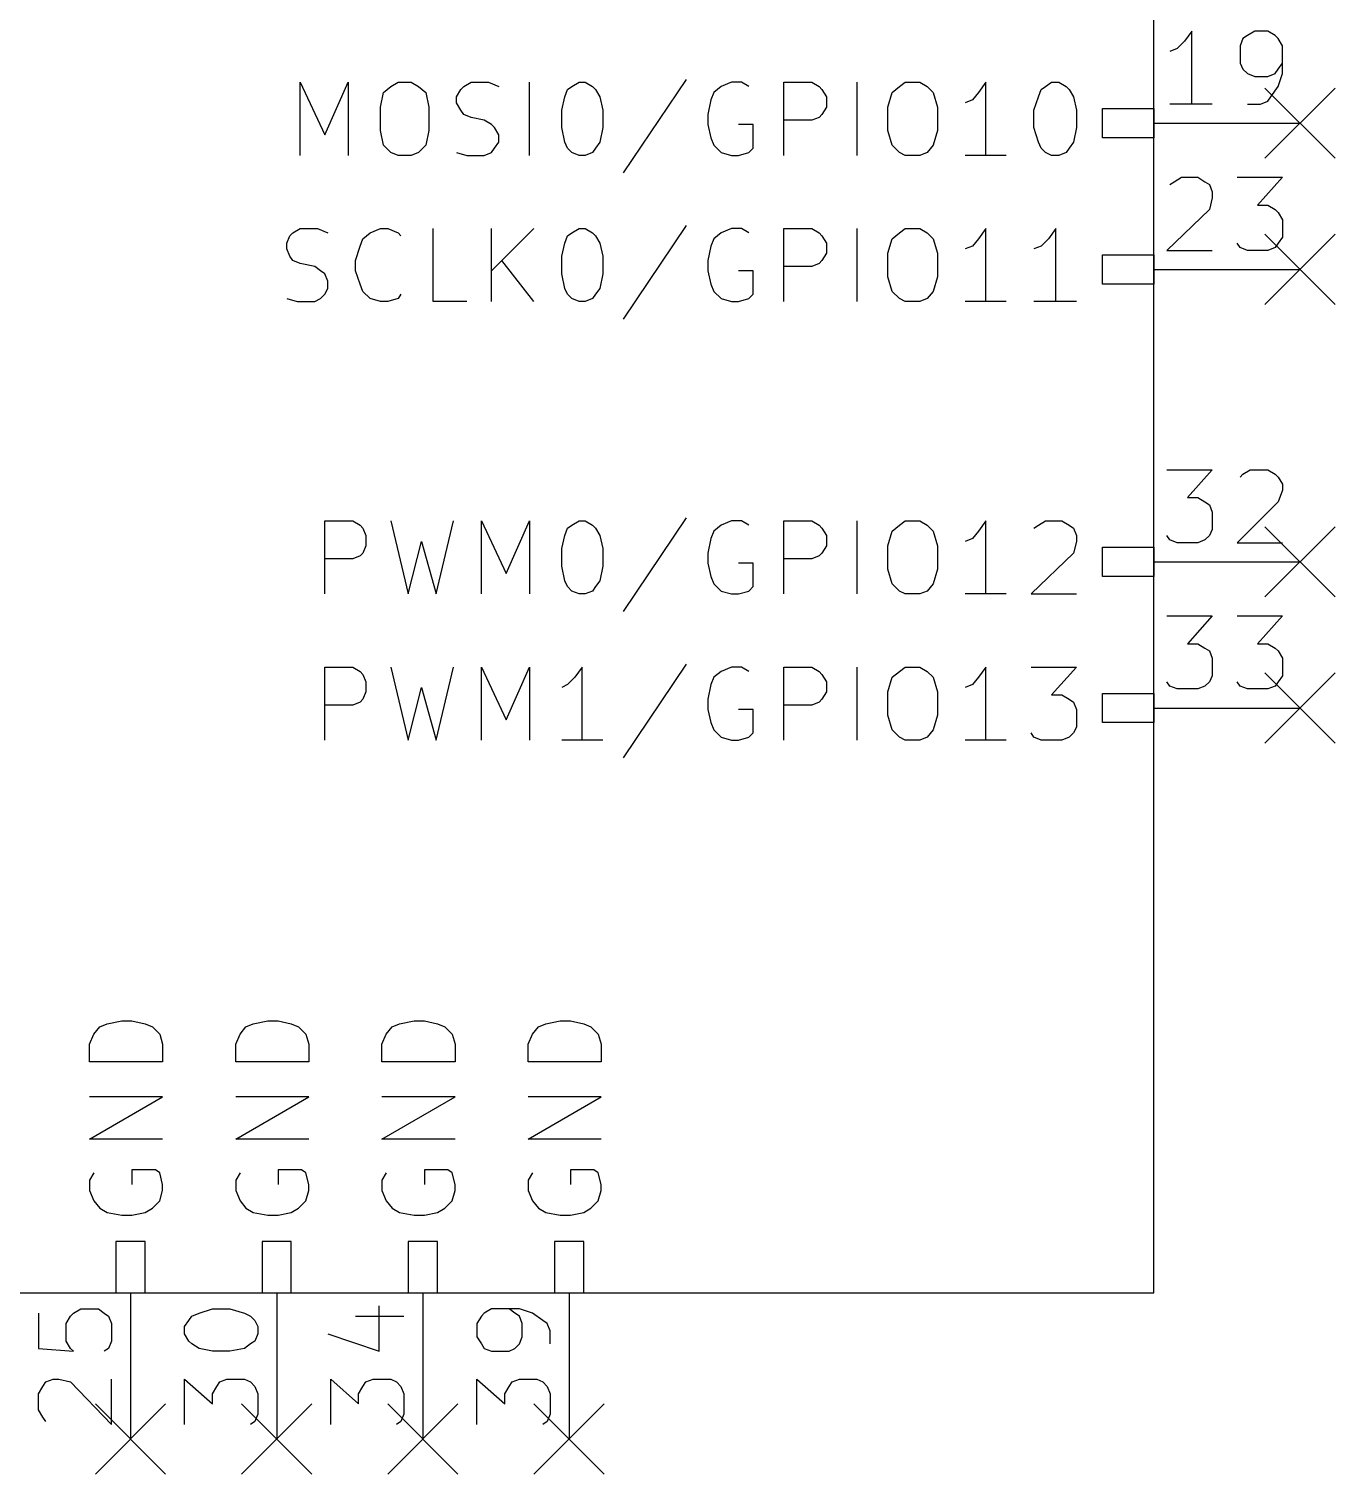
# Model space of a CAD drawing. Extents: x 0.4 to 11.3, y -7.9 to -0.4.
# Drawn here: x 8.53 to 9.424, y -4.024 to -3.035 of the extents above; entities that cross this region are included whole.
import ezdxf

# ---------------------------------------------------------------- set-up
doc = ezdxf.new("R2010")
doc.units = 0
doc.header["$MEASUREMENT"] = 0
for name, color, linetype in [('BLUE2', 5, 'CONTINUOUS'), ('CYAN2', 4, 'CONTINUOUS'), ('LYELLOW', 51, 'CONTINUOUS'), ('RED2', 1, 'CONTINUOUS')]:
    doc.layers.add(name, color=color, linetype=linetype)

msp = doc.modelspace()

# ---------------------------------------------------------------- linework, layer by layer
at = {"layer": 'BLUE2', "linetype": 'CONTINUOUS'}
for p, q in [((9.376, -3.076), (9.424, -3.124)), ((9.424, -3.076), (9.376, -3.124)), ((9.376, -3.176), (9.424, -3.224)), ((9.424, -3.176), (9.376, -3.224)), ((9.376, -3.376), (9.424, -3.424)), ((9.424, -3.376), (9.376, -3.424)), ((9.376, -3.476), (9.424, -3.524)), ((9.424, -3.476), (9.376, -3.524)), ((8.576, -3.976), (8.624, -4.024)), ((8.624, -3.976), (8.576, -4.024)), ((8.676, -3.976), (8.724, -4.024)), ((8.724, -3.976), (8.676, -4.024)), ((8.776, -3.976), (8.824, -4.024)), ((8.824, -3.976), (8.776, -4.024)), ((8.876, -3.976), (8.924, -4.024)), ((8.924, -3.976), (8.876, -4.024))]:
    msp.add_line(p, q, dxfattribs=at)
at = {"layer": 'CYAN2', "linetype": 'CONTINUOUS'}
for p, q in [((8.716, -3.122), (8.716, -3.072)), ((8.716, -3.072), (8.733, -3.108)), ((8.733, -3.108), (8.749, -3.072)), ((8.749, -3.072), (8.749, -3.122)), ((8.778, -3.075), (8.783, -3.072)), ((8.783, -3.072), (8.792, -3.072)), ((8.792, -3.072), (8.797, -3.075)), ((8.828, -3.075), (8.833, -3.072)), ((8.833, -3.072), (8.845, -3.072)), ((8.845, -3.072), (8.852, -3.075)), ((8.873, -3.122), (8.873, -3.072)), ((8.902, -3.075), (8.907, -3.072)), ((8.907, -3.072), (8.911, -3.072)), ((8.911, -3.072), (8.916, -3.075)), ((8.98, -3.07), (8.937, -3.134)), ((9.011, -3.072), (9.004, -3.075)), ((9.018, -3.072), (9.011, -3.072)), ((9.023, -3.075), (9.018, -3.072)), ((9.047, -3.122), (9.047, -3.072)), ((9.047, -3.072), (9.066, -3.072)), ((9.066, -3.072), (9.071, -3.075)), ((9.097, -3.122), (9.097, -3.072)), ((9.126, -3.075), (9.13, -3.072)), ((9.13, -3.072), (9.14, -3.072)), ((9.14, -3.072), (9.145, -3.075)), ((9.185, -3.072), (9.18, -3.079)), ((9.185, -3.122), (9.185, -3.072)), ((9.226, -3.075), (9.23, -3.072)), ((9.23, -3.072), (9.235, -3.072)), ((9.235, -3.072), (9.24, -3.075)), ((8.771, -3.089), (8.773, -3.079)), ((8.773, -3.079), (8.778, -3.075)), ((8.797, -3.075), (8.802, -3.079)), ((8.802, -3.079), (8.804, -3.089)), ((8.823, -3.082), (8.826, -3.077)), ((8.823, -3.086), (8.823, -3.082)), ((8.826, -3.077), (8.828, -3.075)), ((8.895, -3.091), (8.897, -3.082)), ((8.897, -3.082), (8.899, -3.077)), ((8.899, -3.077), (8.902, -3.075)), ((8.916, -3.075), (8.918, -3.077)), ((8.918, -3.077), (8.921, -3.082)), ((8.921, -3.082), (8.923, -3.091)), ((8.997, -3.084), (8.995, -3.094)), ((8.999, -3.079), (8.997, -3.084)), ((9.004, -3.075), (8.999, -3.079)), ((9.071, -3.075), (9.073, -3.077)), ((9.073, -3.077), (9.076, -3.082)), ((9.076, -3.082), (9.076, -3.089)), ((9.118, -3.089), (9.121, -3.079)), ((9.121, -3.079), (9.126, -3.075)), ((9.145, -3.075), (9.149, -3.079)), ((9.149, -3.079), (9.152, -3.089)), ((9.176, -3.084), (9.171, -3.086)), ((9.18, -3.079), (9.176, -3.084)), ((9.218, -3.091), (9.221, -3.082)), ((9.221, -3.082), (9.223, -3.077)), ((9.223, -3.077), (9.226, -3.075)), ((9.24, -3.075), (9.242, -3.077)), ((9.242, -3.077), (9.245, -3.082)), ((9.245, -3.082), (9.247, -3.091)), ((8.771, -3.105), (8.771, -3.089)), ((8.804, -3.089), (8.804, -3.105)), ((8.826, -3.091), (8.823, -3.086)), ((8.828, -3.094), (8.826, -3.091)), ((8.833, -3.096), (8.828, -3.094)), ((8.895, -3.103), (8.895, -3.091)), ((8.923, -3.091), (8.923, -3.103)), ((8.995, -3.094), (8.995, -3.101)), ((9.073, -3.094), (9.071, -3.096)), ((9.076, -3.089), (9.073, -3.094)), ((9.118, -3.105), (9.118, -3.089)), ((9.152, -3.089), (9.152, -3.105)), ((9.218, -3.103), (9.218, -3.091)), ((9.247, -3.091), (9.247, -3.103)), ((8.842, -3.098), (8.833, -3.096)), ((8.847, -3.101), (8.842, -3.098)), ((8.849, -3.103), (8.847, -3.101)), ((8.852, -3.108), (8.849, -3.103)), ((8.897, -3.113), (8.895, -3.103)), ((8.923, -3.103), (8.921, -3.113)), ((8.995, -3.101), (8.997, -3.11)), ((9.026, -3.101), (9.016, -3.101)), ((9.026, -3.117), (9.026, -3.101)), ((9.066, -3.098), (9.047, -3.098)), ((9.071, -3.096), (9.066, -3.098)), ((9.221, -3.113), (9.218, -3.103)), ((9.247, -3.103), (9.245, -3.113)), ((8.773, -3.115), (8.771, -3.105)), ((8.804, -3.105), (8.802, -3.115)), ((8.849, -3.117), (8.852, -3.113)), ((8.852, -3.113), (8.852, -3.108)), ((8.899, -3.117), (8.897, -3.113)), ((8.921, -3.113), (8.918, -3.117)), ((8.997, -3.11), (8.999, -3.115)), ((9.121, -3.115), (9.118, -3.105)), ((9.152, -3.105), (9.149, -3.115)), ((9.223, -3.117), (9.221, -3.113)), ((9.245, -3.113), (9.242, -3.117)), ((8.778, -3.12), (8.773, -3.115)), ((8.783, -3.122), (8.778, -3.12)), ((8.792, -3.122), (8.783, -3.122)), ((8.797, -3.12), (8.792, -3.122)), ((8.802, -3.115), (8.797, -3.12)), ((8.823, -3.12), (8.83, -3.122)), ((8.83, -3.122), (8.842, -3.122)), ((8.842, -3.122), (8.847, -3.12)), ((8.847, -3.12), (8.849, -3.117)), ((8.902, -3.12), (8.899, -3.117)), ((8.907, -3.122), (8.902, -3.12)), ((8.911, -3.122), (8.907, -3.122)), ((8.916, -3.12), (8.911, -3.122)), ((8.918, -3.117), (8.916, -3.12)), ((8.999, -3.115), (9.004, -3.12)), ((9.004, -3.12), (9.011, -3.122)), ((9.011, -3.122), (9.016, -3.122)), ((9.016, -3.122), (9.023, -3.12)), ((9.023, -3.12), (9.026, -3.117)), ((9.126, -3.12), (9.121, -3.115)), ((9.13, -3.122), (9.126, -3.12)), ((9.14, -3.122), (9.13, -3.122)), ((9.145, -3.12), (9.14, -3.122)), ((9.149, -3.115), (9.145, -3.12)), ((9.199, -3.122), (9.171, -3.122)), ((9.226, -3.12), (9.223, -3.117)), ((9.23, -3.122), (9.226, -3.12)), ((9.235, -3.122), (9.23, -3.122)), ((9.24, -3.12), (9.235, -3.122)), ((9.242, -3.117), (9.24, -3.12)), ((8.711, -3.175), (8.716, -3.172)), ((8.716, -3.172), (8.728, -3.172)), ((8.728, -3.172), (8.735, -3.175)), ((8.764, -3.175), (8.771, -3.172)), ((8.771, -3.172), (8.776, -3.172)), ((8.776, -3.172), (8.783, -3.175)), ((8.807, -3.222), (8.807, -3.172)), ((8.847, -3.222), (8.847, -3.172)), ((8.876, -3.172), (8.847, -3.201)), ((8.902, -3.175), (8.907, -3.172)), ((8.907, -3.172), (8.911, -3.172)), ((8.911, -3.172), (8.916, -3.175)), ((8.98, -3.17), (8.937, -3.234)), ((9.011, -3.172), (9.004, -3.175)), ((9.018, -3.172), (9.011, -3.172)), ((9.023, -3.175), (9.018, -3.172)), ((9.047, -3.222), (9.047, -3.172)), ((9.047, -3.172), (9.066, -3.172)), ((9.066, -3.172), (9.071, -3.175)), ((9.097, -3.222), (9.097, -3.172)), ((9.126, -3.175), (9.13, -3.172)), ((9.13, -3.172), (9.14, -3.172)), ((9.14, -3.172), (9.145, -3.175)), ((9.185, -3.172), (9.18, -3.179)), ((9.185, -3.222), (9.185, -3.172)), ((9.233, -3.172), (9.228, -3.179)), ((9.233, -3.222), (9.233, -3.172)), ((8.707, -3.182), (8.709, -3.177)), ((8.707, -3.186), (8.707, -3.182)), ((8.709, -3.177), (8.711, -3.175)), ((8.757, -3.184), (8.759, -3.179)), ((8.759, -3.179), (8.764, -3.175)), ((8.783, -3.175), (8.785, -3.177)), ((8.895, -3.191), (8.897, -3.182)), ((8.897, -3.182), (8.899, -3.177)), ((8.899, -3.177), (8.902, -3.175)), ((8.916, -3.175), (8.918, -3.177)), ((8.918, -3.177), (8.921, -3.182)), ((8.921, -3.182), (8.923, -3.191)), ((8.999, -3.179), (8.997, -3.184)), ((9.004, -3.175), (8.999, -3.179)), ((9.071, -3.175), (9.073, -3.177)), ((9.073, -3.177), (9.076, -3.182)), ((9.076, -3.182), (9.076, -3.189)), ((9.118, -3.189), (9.121, -3.179)), ((9.121, -3.179), (9.126, -3.175)), ((9.145, -3.175), (9.149, -3.179)), ((9.149, -3.179), (9.152, -3.189)), ((9.18, -3.179), (9.176, -3.184)), ((9.228, -3.179), (9.223, -3.184)), ((8.709, -3.191), (8.707, -3.186)), ((8.711, -3.194), (8.709, -3.191)), ((8.754, -3.194), (8.757, -3.184)), ((8.895, -3.203), (8.895, -3.191)), ((8.923, -3.191), (8.923, -3.203)), ((8.997, -3.184), (8.995, -3.194)), ((9.076, -3.189), (9.073, -3.194)), ((9.118, -3.205), (9.118, -3.189)), ((9.152, -3.189), (9.152, -3.205)), ((9.176, -3.184), (9.171, -3.186)), ((9.223, -3.184), (9.218, -3.186)), ((8.716, -3.196), (8.711, -3.194)), ((8.726, -3.198), (8.716, -3.196)), ((8.73, -3.201), (8.726, -3.198)), ((8.733, -3.203), (8.73, -3.201)), ((8.754, -3.201), (8.754, -3.194)), ((8.757, -3.21), (8.754, -3.201)), ((8.876, -3.222), (8.854, -3.194)), ((8.995, -3.194), (8.995, -3.201)), ((8.995, -3.201), (8.997, -3.21)), ((9.026, -3.201), (9.016, -3.201)), ((9.026, -3.217), (9.026, -3.201)), ((9.066, -3.198), (9.047, -3.198)), ((9.071, -3.196), (9.066, -3.198)), ((9.073, -3.194), (9.071, -3.196)), ((8.735, -3.208), (8.733, -3.203)), ((8.735, -3.213), (8.735, -3.208)), ((8.759, -3.215), (8.757, -3.21)), ((8.897, -3.213), (8.895, -3.203)), ((8.923, -3.203), (8.921, -3.213)), ((8.997, -3.21), (8.999, -3.215)), ((9.121, -3.215), (9.118, -3.205)), ((9.152, -3.205), (9.149, -3.215)), ((8.707, -3.22), (8.714, -3.222)), ((8.714, -3.222), (8.726, -3.222)), ((8.726, -3.222), (8.73, -3.22)), ((8.73, -3.22), (8.733, -3.217)), ((8.733, -3.217), (8.735, -3.213)), ((8.764, -3.22), (8.759, -3.215)), ((8.771, -3.222), (8.764, -3.22)), ((8.776, -3.222), (8.771, -3.222)), ((8.783, -3.22), (8.776, -3.222)), ((8.785, -3.217), (8.783, -3.22)), ((8.83, -3.222), (8.807, -3.222)), ((8.899, -3.217), (8.897, -3.213)), ((8.902, -3.22), (8.899, -3.217)), ((8.907, -3.222), (8.902, -3.22)), ((8.911, -3.222), (8.907, -3.222)), ((8.916, -3.22), (8.911, -3.222)), ((8.918, -3.217), (8.916, -3.22)), ((8.921, -3.213), (8.918, -3.217)), ((8.999, -3.215), (9.004, -3.22)), ((9.004, -3.22), (9.011, -3.222)), ((9.011, -3.222), (9.016, -3.222)), ((9.016, -3.222), (9.023, -3.22)), ((9.023, -3.22), (9.026, -3.217)), ((9.126, -3.22), (9.121, -3.215)), ((9.13, -3.222), (9.126, -3.22)), ((9.14, -3.222), (9.13, -3.222)), ((9.145, -3.22), (9.14, -3.222)), ((9.149, -3.215), (9.145, -3.22)), ((9.199, -3.222), (9.171, -3.222)), ((9.247, -3.222), (9.218, -3.222)), ((8.98, -3.37), (8.937, -3.434)), ((8.733, -3.422), (8.733, -3.372)), ((8.733, -3.372), (8.752, -3.372)), ((8.752, -3.372), (8.757, -3.375)), ((8.757, -3.375), (8.759, -3.377)), ((8.759, -3.377), (8.761, -3.382)), ((8.778, -3.372), (8.79, -3.422)), ((8.809, -3.422), (8.821, -3.372)), ((8.84, -3.422), (8.84, -3.372)), ((8.84, -3.372), (8.857, -3.408)), ((8.857, -3.408), (8.873, -3.372)), ((8.873, -3.372), (8.873, -3.422)), ((8.897, -3.382), (8.899, -3.377)), ((8.899, -3.377), (8.902, -3.375)), ((8.902, -3.375), (8.907, -3.372)), ((8.907, -3.372), (8.911, -3.372)), ((8.911, -3.372), (8.916, -3.375)), ((8.916, -3.375), (8.918, -3.377)), ((8.918, -3.377), (8.921, -3.382)), ((8.999, -3.379), (8.997, -3.384)), ((9.004, -3.375), (8.999, -3.379)), ((9.011, -3.372), (9.004, -3.375)), ((9.018, -3.372), (9.011, -3.372)), ((9.023, -3.375), (9.018, -3.372)), ((9.047, -3.422), (9.047, -3.372)), ((9.047, -3.372), (9.066, -3.372)), ((9.066, -3.372), (9.071, -3.375)), ((9.071, -3.375), (9.073, -3.377)), ((9.073, -3.377), (9.076, -3.382)), ((9.097, -3.422), (9.097, -3.372)), ((9.118, -3.389), (9.121, -3.379)), ((9.121, -3.379), (9.126, -3.375)), ((9.126, -3.375), (9.13, -3.372)), ((9.13, -3.372), (9.14, -3.372)), ((9.14, -3.372), (9.145, -3.375)), ((9.145, -3.375), (9.149, -3.379)), ((9.149, -3.379), (9.152, -3.389)), ((9.18, -3.379), (9.176, -3.384)), ((9.185, -3.372), (9.18, -3.379)), ((9.185, -3.422), (9.185, -3.372)), ((9.218, -3.377), (9.221, -3.375)), ((9.221, -3.375), (9.226, -3.372)), ((9.226, -3.372), (9.237, -3.372)), ((9.237, -3.372), (9.242, -3.375)), ((9.242, -3.375), (9.245, -3.377)), ((9.245, -3.377), (9.247, -3.382)), ((8.761, -3.389), (8.759, -3.394)), ((8.761, -3.382), (8.761, -3.389)), ((8.79, -3.422), (8.799, -3.386)), ((8.799, -3.386), (8.809, -3.422)), ((8.895, -3.391), (8.897, -3.382)), ((8.921, -3.382), (8.923, -3.391)), ((8.997, -3.384), (8.995, -3.394)), ((9.076, -3.389), (9.073, -3.394)), ((9.076, -3.382), (9.076, -3.389)), ((9.118, -3.405), (9.118, -3.389)), ((9.152, -3.389), (9.152, -3.405)), ((9.176, -3.384), (9.171, -3.386)), ((9.247, -3.386), (9.245, -3.394)), ((9.247, -3.382), (9.247, -3.386)), ((8.752, -3.398), (8.733, -3.398)), ((8.757, -3.396), (8.752, -3.398)), ((8.759, -3.394), (8.757, -3.396)), ((8.895, -3.403), (8.895, -3.391)), ((8.923, -3.391), (8.923, -3.403)), ((8.995, -3.394), (8.995, -3.401)), ((9.066, -3.398), (9.047, -3.398)), ((9.071, -3.396), (9.066, -3.398)), ((9.073, -3.394), (9.071, -3.396)), ((9.245, -3.394), (9.216, -3.422)), ((8.897, -3.413), (8.895, -3.403)), ((8.923, -3.403), (8.921, -3.413)), ((8.995, -3.401), (8.997, -3.41)), ((8.997, -3.41), (8.999, -3.415)), ((9.026, -3.401), (9.016, -3.401)), ((9.026, -3.417), (9.026, -3.401)), ((9.121, -3.415), (9.118, -3.405)), ((9.152, -3.405), (9.149, -3.415)), ((8.899, -3.417), (8.897, -3.413)), ((8.902, -3.42), (8.899, -3.417)), ((8.907, -3.422), (8.902, -3.42)), ((8.916, -3.42), (8.911, -3.422)), ((8.918, -3.417), (8.916, -3.42)), ((8.921, -3.413), (8.918, -3.417)), ((8.999, -3.415), (9.004, -3.42)), ((9.004, -3.42), (9.011, -3.422)), ((9.016, -3.422), (9.023, -3.42)), ((9.023, -3.42), (9.026, -3.417)), ((9.126, -3.42), (9.121, -3.415)), ((9.13, -3.422), (9.126, -3.42)), ((9.145, -3.42), (9.14, -3.422)), ((9.149, -3.415), (9.145, -3.42)), ((8.911, -3.422), (8.907, -3.422)), ((9.011, -3.422), (9.016, -3.422)), ((9.14, -3.422), (9.13, -3.422)), ((9.199, -3.422), (9.171, -3.422)), ((9.216, -3.422), (9.247, -3.422)), ((8.733, -3.522), (8.733, -3.472)), ((8.733, -3.472), (8.752, -3.472)), ((8.752, -3.472), (8.757, -3.475)), ((8.757, -3.475), (8.759, -3.477)), ((8.759, -3.477), (8.761, -3.482)), ((8.778, -3.472), (8.79, -3.522)), ((8.809, -3.522), (8.821, -3.472)), ((8.84, -3.522), (8.84, -3.472)), ((8.84, -3.472), (8.857, -3.508)), ((8.857, -3.508), (8.873, -3.472)), ((8.873, -3.472), (8.873, -3.522)), ((8.904, -3.479), (8.899, -3.484)), ((8.909, -3.472), (8.904, -3.479)), ((8.909, -3.522), (8.909, -3.472)), ((8.98, -3.47), (8.937, -3.534)), ((8.999, -3.479), (8.997, -3.484)), ((9.004, -3.475), (8.999, -3.479)), ((9.011, -3.472), (9.004, -3.475)), ((9.018, -3.472), (9.011, -3.472)), ((9.023, -3.475), (9.018, -3.472)), ((9.047, -3.522), (9.047, -3.472)), ((9.047, -3.472), (9.066, -3.472)), ((9.066, -3.472), (9.071, -3.475)), ((9.071, -3.475), (9.073, -3.477)), ((9.073, -3.477), (9.076, -3.482)), ((9.097, -3.522), (9.097, -3.472)), ((9.118, -3.489), (9.121, -3.479)), ((9.121, -3.479), (9.126, -3.475)), ((9.126, -3.475), (9.13, -3.472)), ((9.13, -3.472), (9.14, -3.472)), ((9.14, -3.472), (9.145, -3.475)), ((9.145, -3.475), (9.149, -3.479)), ((9.149, -3.479), (9.152, -3.489)), ((9.18, -3.479), (9.176, -3.484)), ((9.185, -3.472), (9.18, -3.479)), ((9.185, -3.522), (9.185, -3.472)), ((9.216, -3.472), (9.247, -3.472)), ((9.247, -3.472), (9.23, -3.491)), ((8.761, -3.489), (8.759, -3.494)), ((8.761, -3.482), (8.761, -3.489)), ((8.79, -3.522), (8.799, -3.486)), ((8.799, -3.486), (8.809, -3.522)), ((8.899, -3.484), (8.895, -3.486)), ((8.997, -3.484), (8.995, -3.494)), ((9.076, -3.489), (9.073, -3.494)), ((9.076, -3.482), (9.076, -3.489)), ((9.118, -3.505), (9.118, -3.489)), ((9.152, -3.489), (9.152, -3.505)), ((9.176, -3.484), (9.171, -3.486)), ((8.752, -3.498), (8.733, -3.498)), ((8.757, -3.496), (8.752, -3.498)), ((8.759, -3.494), (8.757, -3.496)), ((8.995, -3.494), (8.995, -3.501)), ((9.066, -3.498), (9.047, -3.498)), ((9.071, -3.496), (9.066, -3.498)), ((9.073, -3.494), (9.071, -3.496)), ((9.23, -3.491), (9.237, -3.491)), ((9.237, -3.491), (9.242, -3.494)), ((9.242, -3.494), (9.245, -3.496)), ((9.245, -3.496), (9.247, -3.501)), ((8.995, -3.501), (8.997, -3.51)), ((9.026, -3.501), (9.016, -3.501)), ((9.026, -3.517), (9.026, -3.501)), ((9.121, -3.515), (9.118, -3.505)), ((9.152, -3.505), (9.149, -3.515)), ((9.247, -3.501), (9.247, -3.513)), ((8.997, -3.51), (8.999, -3.515)), ((8.999, -3.515), (9.004, -3.52)), ((9.023, -3.52), (9.026, -3.517)), ((9.126, -3.52), (9.121, -3.515)), ((9.149, -3.515), (9.145, -3.52)), ((9.218, -3.52), (9.216, -3.517)), ((9.245, -3.517), (9.242, -3.52)), ((9.247, -3.513), (9.245, -3.517)), ((8.923, -3.522), (8.895, -3.522)), ((9.004, -3.52), (9.011, -3.522)), ((9.011, -3.522), (9.016, -3.522)), ((9.016, -3.522), (9.023, -3.52)), ((9.13, -3.522), (9.126, -3.52)), ((9.14, -3.522), (9.13, -3.522)), ((9.145, -3.52), (9.14, -3.522)), ((9.199, -3.522), (9.171, -3.522)), ((9.223, -3.522), (9.218, -3.52)), ((9.237, -3.522), (9.223, -3.522)), ((9.242, -3.52), (9.237, -3.522)), ((8.579, -3.718), (8.584, -3.716)), ((8.584, -3.716), (8.594, -3.714)), ((8.594, -3.714), (8.601, -3.714)), ((8.601, -3.714), (8.61, -3.716)), ((8.61, -3.716), (8.615, -3.718)), ((8.679, -3.718), (8.684, -3.716)), ((8.684, -3.716), (8.694, -3.714)), ((8.694, -3.714), (8.701, -3.714)), ((8.701, -3.714), (8.71, -3.716)), ((8.71, -3.716), (8.715, -3.718)), ((8.779, -3.718), (8.784, -3.716)), ((8.784, -3.716), (8.794, -3.714)), ((8.794, -3.714), (8.801, -3.714)), ((8.801, -3.714), (8.81, -3.716)), ((8.81, -3.716), (8.815, -3.718)), ((8.879, -3.718), (8.884, -3.716)), ((8.884, -3.716), (8.894, -3.714)), ((8.894, -3.714), (8.901, -3.714)), ((8.901, -3.714), (8.91, -3.716)), ((8.91, -3.716), (8.915, -3.718)), ((8.572, -3.73), (8.575, -3.723)), ((8.575, -3.723), (8.579, -3.718)), ((8.615, -3.718), (8.62, -3.723)), ((8.62, -3.723), (8.622, -3.73)), ((8.672, -3.73), (8.675, -3.723)), ((8.675, -3.723), (8.679, -3.718)), ((8.715, -3.718), (8.72, -3.723)), ((8.72, -3.723), (8.722, -3.73)), ((8.772, -3.73), (8.775, -3.723)), ((8.775, -3.723), (8.779, -3.718)), ((8.815, -3.718), (8.82, -3.723)), ((8.82, -3.723), (8.822, -3.73)), ((8.872, -3.73), (8.875, -3.723)), ((8.875, -3.723), (8.879, -3.718)), ((8.915, -3.718), (8.92, -3.723)), ((8.92, -3.723), (8.922, -3.73)), ((8.572, -3.742), (8.572, -3.73)), ((8.622, -3.73), (8.622, -3.742)), ((8.672, -3.742), (8.672, -3.73)), ((8.722, -3.73), (8.722, -3.742)), ((8.772, -3.742), (8.772, -3.73)), ((8.822, -3.73), (8.822, -3.742)), ((8.872, -3.742), (8.872, -3.73)), ((8.922, -3.73), (8.922, -3.742)), ((8.622, -3.742), (8.572, -3.742)), ((8.722, -3.742), (8.672, -3.742)), ((8.822, -3.742), (8.772, -3.742)), ((8.922, -3.742), (8.872, -3.742)), ((8.572, -3.795), (8.622, -3.766)), ((8.622, -3.766), (8.572, -3.766)), ((8.672, -3.795), (8.722, -3.766)), ((8.722, -3.766), (8.672, -3.766)), ((8.772, -3.795), (8.822, -3.766)), ((8.822, -3.766), (8.772, -3.766)), ((8.872, -3.795), (8.922, -3.766)), ((8.922, -3.766), (8.872, -3.766)), ((8.622, -3.795), (8.572, -3.795)), ((8.722, -3.795), (8.672, -3.795)), ((8.822, -3.795), (8.772, -3.795)), ((8.922, -3.795), (8.872, -3.795)), ((8.575, -3.818), (8.572, -3.823)), ((8.572, -3.823), (8.572, -3.83)), ((8.617, -3.816), (8.601, -3.816)), ((8.601, -3.816), (8.601, -3.826)), ((8.62, -3.818), (8.617, -3.816)), ((8.622, -3.826), (8.62, -3.818)), ((8.675, -3.818), (8.672, -3.823)), ((8.672, -3.823), (8.672, -3.83)), ((8.717, -3.816), (8.701, -3.816)), ((8.701, -3.816), (8.701, -3.826)), ((8.72, -3.818), (8.717, -3.816)), ((8.722, -3.826), (8.72, -3.818)), ((8.775, -3.818), (8.772, -3.823)), ((8.772, -3.823), (8.772, -3.83)), ((8.817, -3.816), (8.801, -3.816)), ((8.801, -3.816), (8.801, -3.826)), ((8.82, -3.818), (8.817, -3.816)), ((8.822, -3.826), (8.82, -3.818)), ((8.875, -3.818), (8.872, -3.823)), ((8.872, -3.823), (8.872, -3.83)), ((8.917, -3.816), (8.901, -3.816)), ((8.901, -3.816), (8.901, -3.826)), ((8.92, -3.818), (8.917, -3.816)), ((8.922, -3.826), (8.92, -3.818)), ((8.572, -3.83), (8.575, -3.837)), ((8.62, -3.837), (8.622, -3.83)), ((8.622, -3.83), (8.622, -3.826)), ((8.672, -3.83), (8.675, -3.837)), ((8.72, -3.837), (8.722, -3.83)), ((8.722, -3.83), (8.722, -3.826)), ((8.772, -3.83), (8.775, -3.837)), ((8.82, -3.837), (8.822, -3.83)), ((8.822, -3.83), (8.822, -3.826)), ((8.872, -3.83), (8.875, -3.837)), ((8.92, -3.837), (8.922, -3.83)), ((8.922, -3.83), (8.922, -3.826)), ((8.575, -3.837), (8.579, -3.842)), ((8.579, -3.842), (8.584, -3.845)), ((8.584, -3.845), (8.594, -3.847)), ((8.601, -3.847), (8.61, -3.845)), ((8.61, -3.845), (8.615, -3.842)), ((8.615, -3.842), (8.62, -3.837)), ((8.675, -3.837), (8.679, -3.842)), ((8.679, -3.842), (8.684, -3.845)), ((8.684, -3.845), (8.694, -3.847)), ((8.701, -3.847), (8.71, -3.845)), ((8.71, -3.845), (8.715, -3.842)), ((8.715, -3.842), (8.72, -3.837)), ((8.775, -3.837), (8.779, -3.842)), ((8.779, -3.842), (8.784, -3.845)), ((8.784, -3.845), (8.794, -3.847)), ((8.801, -3.847), (8.81, -3.845)), ((8.81, -3.845), (8.815, -3.842)), ((8.815, -3.842), (8.82, -3.837)), ((8.875, -3.837), (8.879, -3.842)), ((8.879, -3.842), (8.884, -3.845)), ((8.884, -3.845), (8.894, -3.847)), ((8.901, -3.847), (8.91, -3.845)), ((8.91, -3.845), (8.915, -3.842)), ((8.915, -3.842), (8.92, -3.837)), ((8.594, -3.847), (8.601, -3.847)), ((8.694, -3.847), (8.701, -3.847)), ((8.794, -3.847), (8.801, -3.847)), ((8.894, -3.847), (8.901, -3.847))]:
    msp.add_line(p, q, dxfattribs=at)
at = {"layer": 'LYELLOW', "linetype": 'CONTINUOUS'}
for p, q in [((9.3, -3.9), (9.3, -1.5)), ((7.9, -3.9), (9.3, -3.9))]:
    msp.add_line(p, q, dxfattribs=at)
at = {"layer": 'RED2', "linetype": 'CONTINUOUS'}
for p, q in [((9.3, -3.9), (9.3, -1.5)), ((9.3, -3.9), (9.3, -1.5)), ((9.321, -3.044), (9.316, -3.049)), ((9.326, -3.037), (9.321, -3.044)), ((9.326, -3.087), (9.326, -3.037)), ((9.361, -3.042), (9.359, -3.047)), ((9.364, -3.04), (9.361, -3.042)), ((9.369, -3.037), (9.364, -3.04)), ((9.378, -3.037), (9.369, -3.037)), ((9.383, -3.04), (9.378, -3.037)), ((9.385, -3.042), (9.383, -3.04)), ((9.388, -3.047), (9.385, -3.042)), ((9.316, -3.049), (9.311, -3.051)), ((9.359, -3.047), (9.359, -3.059)), ((9.388, -3.066), (9.388, -3.047)), ((9.359, -3.059), (9.361, -3.063)), ((9.361, -3.063), (9.364, -3.066)), ((9.383, -3.066), (9.385, -3.063)), ((9.385, -3.063), (9.388, -3.059)), ((9.364, -3.066), (9.369, -3.068)), ((9.369, -3.068), (9.378, -3.068)), ((9.378, -3.068), (9.383, -3.066)), ((9.385, -3.075), (9.388, -3.066)), ((9.378, -3.085), (9.38, -3.082)), ((9.38, -3.082), (9.385, -3.075)), ((9.265, -3.11), (9.265, -3.09)), ((9.265, -3.09), (9.3, -3.09)), ((9.3, -3.09), (9.3, -3.11)), ((9.34, -3.087), (9.311, -3.087)), ((9.364, -3.087), (9.373, -3.087)), ((9.373, -3.087), (9.378, -3.085)), ((9.3, -3.1), (9.4, -3.1)), ((9.3, -3.11), (9.265, -3.11)), ((9.311, -3.142), (9.314, -3.14)), ((9.314, -3.14), (9.319, -3.137)), ((9.319, -3.137), (9.33, -3.137)), ((9.33, -3.137), (9.335, -3.14)), ((9.335, -3.14), (9.338, -3.142)), ((9.338, -3.142), (9.34, -3.147)), ((9.357, -3.137), (9.388, -3.137)), ((9.388, -3.137), (9.371, -3.156)), ((9.34, -3.151), (9.338, -3.159)), ((9.34, -3.147), (9.34, -3.151)), ((9.338, -3.159), (9.309, -3.187)), ((9.371, -3.156), (9.378, -3.156)), ((9.378, -3.156), (9.383, -3.159)), ((9.383, -3.159), (9.385, -3.161)), ((9.385, -3.161), (9.388, -3.166)), ((9.388, -3.166), (9.388, -3.178)), ((9.359, -3.185), (9.357, -3.182)), ((9.385, -3.182), (9.383, -3.185)), ((9.388, -3.178), (9.385, -3.182)), ((9.265, -3.21), (9.265, -3.19)), ((9.265, -3.19), (9.3, -3.19)), ((9.3, -3.19), (9.3, -3.21)), ((9.309, -3.187), (9.34, -3.187)), ((9.364, -3.187), (9.359, -3.185)), ((9.378, -3.187), (9.364, -3.187)), ((9.383, -3.185), (9.378, -3.187)), ((9.3, -3.2), (9.4, -3.2)), ((9.3, -3.21), (9.265, -3.21)), ((9.309, -3.337), (9.34, -3.337)), ((9.34, -3.337), (9.323, -3.356)), ((9.359, -3.342), (9.361, -3.34)), ((9.361, -3.34), (9.366, -3.337)), ((9.366, -3.337), (9.378, -3.337)), ((9.378, -3.337), (9.383, -3.34)), ((9.383, -3.34), (9.385, -3.342)), ((9.385, -3.342), (9.388, -3.347)), ((9.388, -3.351), (9.385, -3.359)), ((9.388, -3.347), (9.388, -3.351)), ((9.323, -3.356), (9.33, -3.356)), ((9.33, -3.356), (9.335, -3.359)), ((9.335, -3.359), (9.338, -3.361)), ((9.385, -3.359), (9.357, -3.387)), ((9.338, -3.361), (9.34, -3.366)), ((9.34, -3.366), (9.34, -3.378)), ((9.34, -3.378), (9.338, -3.382)), ((9.265, -3.41), (9.265, -3.39)), ((9.265, -3.39), (9.3, -3.39)), ((9.3, -3.39), (9.3, -3.41)), ((9.311, -3.385), (9.309, -3.382)), ((9.316, -3.387), (9.311, -3.385)), ((9.33, -3.387), (9.316, -3.387)), ((9.335, -3.385), (9.33, -3.387)), ((9.338, -3.382), (9.335, -3.385)), ((9.357, -3.387), (9.388, -3.387)), ((9.3, -3.4), (9.4, -3.4)), ((9.3, -3.41), (9.265, -3.41)), ((9.309, -3.437), (9.34, -3.437)), ((9.34, -3.437), (9.323, -3.456)), ((9.357, -3.437), (9.388, -3.437)), ((9.388, -3.437), (9.371, -3.456)), ((9.323, -3.456), (9.33, -3.456)), ((9.33, -3.456), (9.335, -3.459)), ((9.335, -3.459), (9.338, -3.461)), ((9.371, -3.456), (9.378, -3.456)), ((9.378, -3.456), (9.383, -3.459)), ((9.383, -3.459), (9.385, -3.461)), ((9.338, -3.461), (9.34, -3.466)), ((9.34, -3.466), (9.34, -3.478)), ((9.385, -3.461), (9.388, -3.466)), ((9.388, -3.466), (9.388, -3.478)), ((9.34, -3.478), (9.338, -3.482)), ((9.388, -3.478), (9.385, -3.482)), ((9.311, -3.485), (9.309, -3.482)), ((9.316, -3.487), (9.311, -3.485)), ((9.33, -3.487), (9.316, -3.487)), ((9.335, -3.485), (9.33, -3.487)), ((9.338, -3.482), (9.335, -3.485)), ((9.359, -3.485), (9.357, -3.482)), ((9.364, -3.487), (9.359, -3.485)), ((9.378, -3.487), (9.364, -3.487)), ((9.383, -3.485), (9.378, -3.487)), ((9.385, -3.482), (9.383, -3.485)), ((9.265, -3.51), (9.265, -3.49)), ((9.265, -3.49), (9.3, -3.49)), ((9.3, -3.49), (9.3, -3.51)), ((9.3, -3.5), (9.4, -3.5)), ((9.3, -3.51), (9.265, -3.51)), ((8.59, -3.865), (8.59, -3.9)), ((8.61, -3.865), (8.59, -3.865)), ((8.61, -3.9), (8.61, -3.865)), ((8.69, -3.865), (8.69, -3.9)), ((8.71, -3.865), (8.69, -3.865)), ((8.71, -3.9), (8.71, -3.865)), ((8.79, -3.865), (8.79, -3.9)), ((8.81, -3.865), (8.79, -3.865)), ((8.81, -3.9), (8.81, -3.865)), ((8.89, -3.865), (8.89, -3.9)), ((8.91, -3.865), (8.89, -3.865)), ((8.91, -3.9), (8.91, -3.865)), ((7.9, -3.9), (9.3, -3.9)), ((7.9, -3.9), (9.3, -3.9)), ((8.59, -3.9), (8.61, -3.9)), ((8.6, -3.9), (8.6, -4)), ((8.69, -3.9), (8.71, -3.9)), ((8.7, -3.9), (8.7, -4)), ((8.79, -3.9), (8.81, -3.9)), ((8.8, -3.9), (8.8, -4)), ((8.89, -3.9), (8.91, -3.9)), ((8.9, -3.9), (8.9, -4)), ((8.537, -3.914), (8.537, -3.938)), ((8.559, -3.916), (8.561, -3.914)), ((8.561, -3.914), (8.566, -3.911)), ((8.566, -3.911), (8.578, -3.911)), ((8.578, -3.911), (8.582, -3.914)), ((8.582, -3.914), (8.585, -3.916)), ((8.642, -3.916), (8.647, -3.914)), ((8.647, -3.914), (8.656, -3.911)), ((8.656, -3.911), (8.668, -3.911)), ((8.668, -3.911), (8.678, -3.914)), ((8.678, -3.914), (8.682, -3.916)), ((8.77, -3.94), (8.77, -3.909)), ((8.842, -3.914), (8.84, -3.916)), ((8.847, -3.911), (8.842, -3.914)), ((8.866, -3.911), (8.847, -3.911)), ((8.863, -3.914), (8.859, -3.911)), ((8.866, -3.916), (8.863, -3.914)), ((8.875, -3.914), (8.866, -3.911)), ((8.882, -3.919), (8.875, -3.914)), ((8.556, -3.921), (8.559, -3.916)), ((8.556, -3.933), (8.556, -3.921)), ((8.585, -3.916), (8.587, -3.921)), ((8.587, -3.921), (8.587, -3.933)), ((8.637, -3.923), (8.64, -3.919)), ((8.637, -3.928), (8.637, -3.923)), ((8.64, -3.919), (8.642, -3.916)), ((8.682, -3.916), (8.685, -3.919)), ((8.685, -3.919), (8.687, -3.923)), ((8.687, -3.923), (8.687, -3.928)), ((8.754, -3.916), (8.787, -3.916)), ((8.84, -3.916), (8.837, -3.921)), ((8.837, -3.921), (8.837, -3.93)), ((8.868, -3.921), (8.866, -3.916)), ((8.868, -3.93), (8.868, -3.921)), ((8.885, -3.921), (8.882, -3.919)), ((8.887, -3.926), (8.885, -3.921)), ((8.559, -3.938), (8.556, -3.933)), ((8.587, -3.933), (8.585, -3.938)), ((8.64, -3.933), (8.637, -3.928)), ((8.642, -3.935), (8.64, -3.933)), ((8.685, -3.933), (8.682, -3.935)), ((8.687, -3.928), (8.685, -3.933)), ((8.735, -3.928), (8.77, -3.94)), ((8.837, -3.93), (8.84, -3.935)), ((8.866, -3.935), (8.868, -3.93)), ((8.887, -3.935), (8.887, -3.926)), ((8.537, -3.938), (8.561, -3.94)), ((8.561, -3.94), (8.559, -3.938)), ((8.585, -3.938), (8.582, -3.94)), ((8.647, -3.938), (8.642, -3.935)), ((8.656, -3.94), (8.647, -3.938)), ((8.668, -3.94), (8.656, -3.94)), ((8.678, -3.938), (8.668, -3.94)), ((8.682, -3.935), (8.678, -3.938)), ((8.84, -3.935), (8.842, -3.938)), ((8.842, -3.938), (8.847, -3.94)), ((8.847, -3.94), (8.859, -3.94)), ((8.859, -3.94), (8.863, -3.938)), ((8.863, -3.938), (8.866, -3.935)), ((8.54, -3.964), (8.542, -3.961)), ((8.542, -3.961), (8.547, -3.959)), ((8.547, -3.959), (8.551, -3.959)), ((8.551, -3.959), (8.559, -3.961)), ((8.559, -3.961), (8.587, -3.99)), ((8.587, -3.99), (8.587, -3.959)), ((8.637, -3.99), (8.637, -3.959)), ((8.637, -3.959), (8.656, -3.976)), ((8.659, -3.964), (8.661, -3.961)), ((8.661, -3.961), (8.666, -3.959)), ((8.666, -3.959), (8.678, -3.959)), ((8.678, -3.959), (8.682, -3.961)), ((8.682, -3.961), (8.685, -3.964)), ((8.737, -3.99), (8.737, -3.959)), ((8.737, -3.959), (8.756, -3.976)), ((8.759, -3.964), (8.761, -3.961)), ((8.761, -3.961), (8.766, -3.959)), ((8.766, -3.959), (8.778, -3.959)), ((8.778, -3.959), (8.782, -3.961)), ((8.782, -3.961), (8.785, -3.964)), ((8.837, -3.99), (8.837, -3.959)), ((8.837, -3.959), (8.856, -3.976)), ((8.859, -3.964), (8.861, -3.961)), ((8.861, -3.961), (8.866, -3.959)), ((8.866, -3.959), (8.878, -3.959)), ((8.878, -3.959), (8.882, -3.961)), ((8.882, -3.961), (8.885, -3.964)), ((8.537, -3.969), (8.54, -3.964)), ((8.537, -3.98), (8.537, -3.969)), ((8.656, -3.969), (8.659, -3.964)), ((8.656, -3.976), (8.656, -3.969)), ((8.685, -3.964), (8.687, -3.969)), ((8.687, -3.969), (8.687, -3.983)), ((8.756, -3.969), (8.759, -3.964)), ((8.756, -3.976), (8.756, -3.969)), ((8.785, -3.964), (8.787, -3.969)), ((8.787, -3.969), (8.787, -3.983)), ((8.856, -3.969), (8.859, -3.964)), ((8.856, -3.976), (8.856, -3.969)), ((8.885, -3.964), (8.887, -3.969)), ((8.887, -3.969), (8.887, -3.983)), ((8.54, -3.985), (8.537, -3.98)), ((8.687, -3.983), (8.685, -3.988)), ((8.787, -3.983), (8.785, -3.988)), ((8.887, -3.983), (8.885, -3.988)), ((8.542, -3.988), (8.54, -3.985)), ((8.685, -3.988), (8.682, -3.99)), ((8.785, -3.988), (8.782, -3.99)), ((8.885, -3.988), (8.882, -3.99))]:
    msp.add_line(p, q, dxfattribs=at)

doc.saveas('drawing.dxf')
